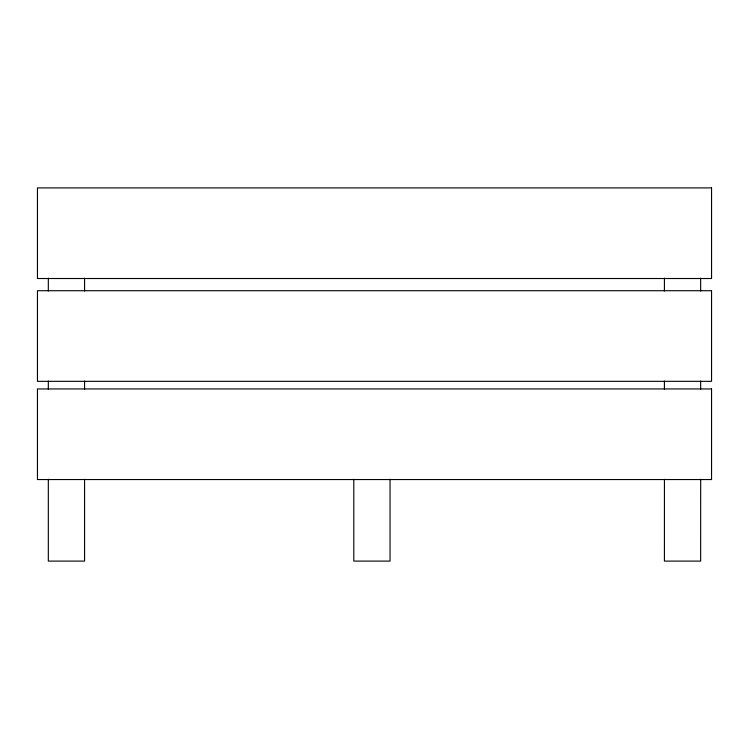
<?xml version="1.0" encoding="UTF-8"?>
<svg xmlns="http://www.w3.org/2000/svg" width="749" height="749" viewBox="0 0 749 749"><rect width="100%" height="100%" fill="white"/><g stroke="black" fill="none" stroke-linecap="round" stroke-linejoin="round"><path stroke-width="1.12" d="M700.652 278.169L700.652 291.033M700.652 381.054L700.652 389.237M700.68 479.257L700.652 561.095L664.419 561.095L664.438 479.257M664.419 278.169L664.419 291.033M664.419 381.054L664.419 389.237M390.042 479.257L390.042 561.095L353.8 561.095L353.8 479.257M84.562 278.169L84.562 291.033M84.562 381.054L84.562 389.237M84.562 479.257L84.562 561.095L48.32 561.095L48.32 479.257M48.32 278.169L48.32 291.033M48.32 381.054L48.32 389.237M711.55 187.905L37.45 187.905L37.45 278.516L711.55 278.516L711.55 187.905M711.55 290.724L37.45 290.724L37.45 381.335L711.55 381.335L711.55 290.724M711.55 388.946L37.45 388.946L37.45 479.547L711.55 479.547L711.55 388.946"/></g></svg>
